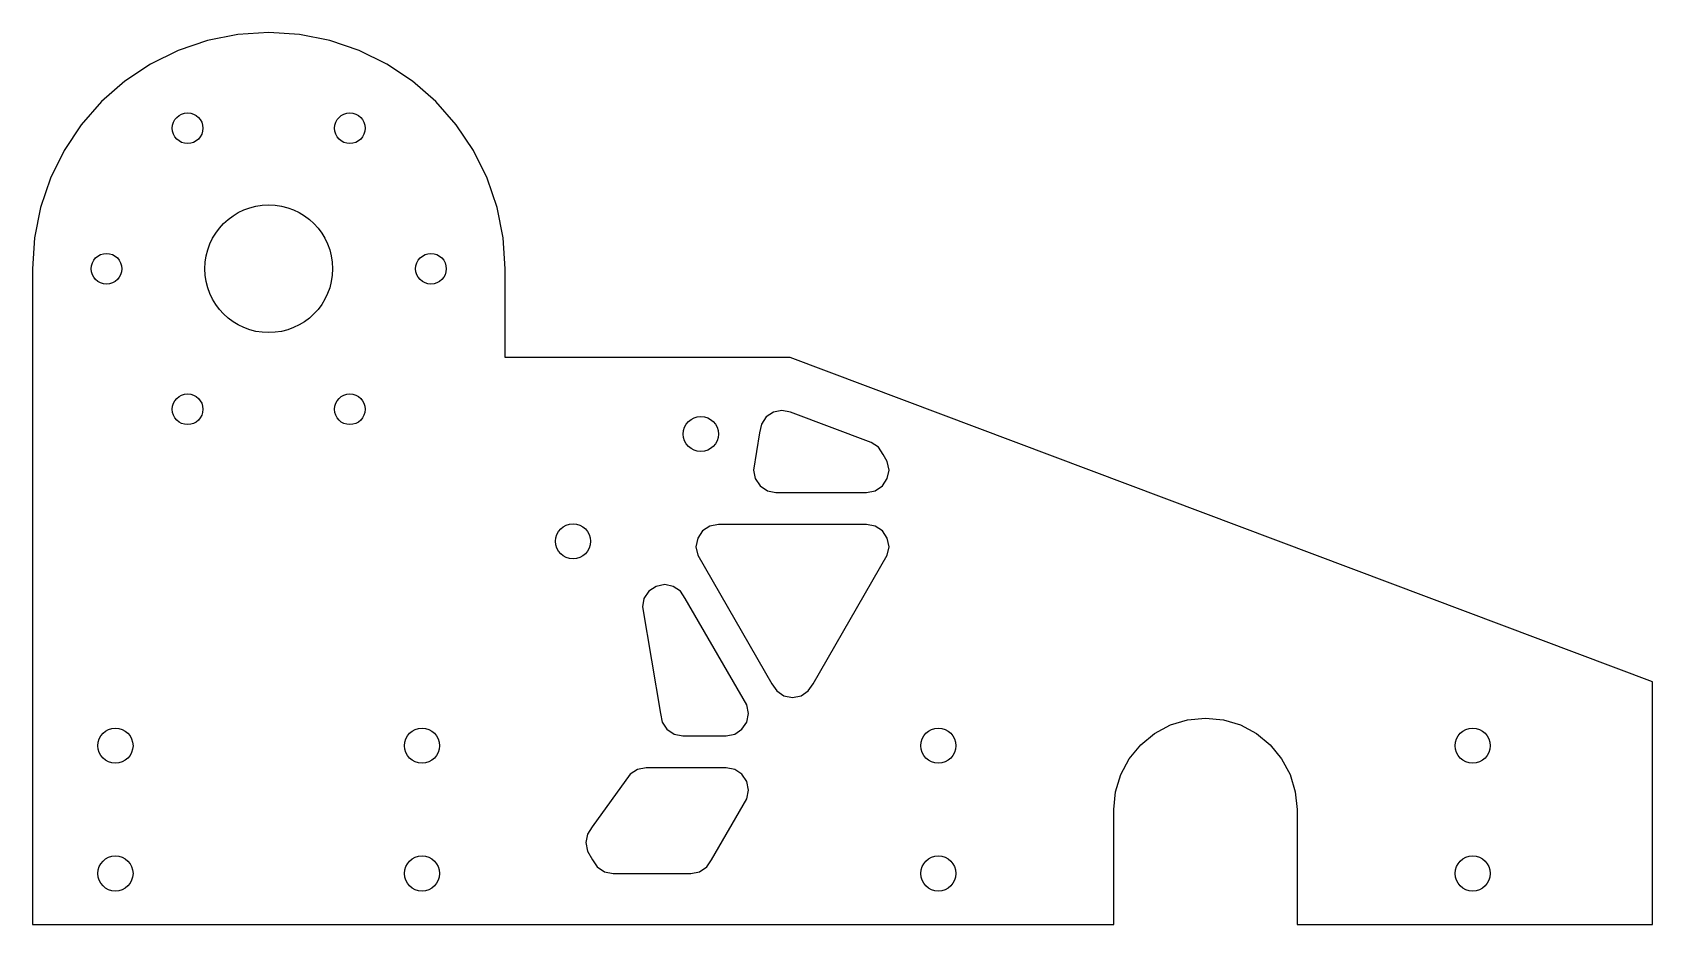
# Model space of a CAD drawing. Header units: millimetres. Extents: x 0 to 254, y 0 to 140.
import ezdxf

# ---------------------------------------------------------------- set-up
doc = ezdxf.new("R2010")
doc.units = ezdxf.units.MM

msp = doc.modelspace()

# ---------------------------------------------------------------- linework, layer by layer
at = {"layer": 'CUT'}
for points in [[(253.65, 0), (253.65, 38), (118.65, 88.8), (74, 88.8), (74, 102.67), (73.68, 107.5), (72.74, 112.25), (71.18, 116.83), (69.04, 121.17), (66.35, 125.19), (63.16, 128.83), (59.52, 132.02), (55.5, 134.71), (51.16, 136.85), (46.58, 138.41), (41.83, 139.35), (37, 139.67), (32.17, 139.35), (27.42, 138.41), (22.84, 136.85), (18.5, 134.71), (14.48, 132.02), (10.84, 128.83), (7.65, 125.19), (4.96, 121.17), (2.82, 116.83), (1.26, 112.25), (0.32, 107.5), (0, 102.67), (0, 0), (169.32, 0), (169.32, 18), (169.59, 20.8), (170.41, 23.49), (171.73, 25.97), (173.52, 28.14), (175.69, 29.92), (178.17, 31.25), (180.86, 32.06), (183.65, 32.34), (186.45, 32.06), (189.14, 31.25), (191.62, 29.92), (193.79, 28.14), (195.58, 25.97), (196.9, 23.49), (197.72, 20.8), (197.99, 18), (197.99, 0)], [(112.9, 71.16), (113.16, 69.82), (113.92, 68.68), (115.06, 67.92), (116.4, 67.66), (130.61, 67.66), (131.95, 67.92), (133.08, 68.68), (133.84, 69.82), (134.11, 71.16), (133.84, 72.5), (133.21, 73.59), (132.45, 74.73), (131.31, 75.49), (118.69, 80.24), (117.35, 80.5), (116.01, 80.24), (114.88, 79.48), (114.12, 78.34), (113.85, 77)], [(103.89, 59.16), (104.16, 57.82), (115.77, 37.71), (116.53, 36.58), (117.66, 35.82), (119, 35.55), (120.34, 35.82), (121.47, 36.58), (122.23, 37.71), (133.84, 57.82), (134.11, 59.16), (133.84, 60.5), (133.08, 61.63), (131.95, 62.39), (130.61, 62.66), (107.39, 62.66), (106.05, 62.39), (104.92, 61.63), (104.16, 60.5)], [(95.49, 49.72), (98.32, 33.05), (98.59, 31.71), (99.35, 30.58), (100.49, 29.82), (101.82, 29.55), (108.61, 29.55), (109.95, 29.82), (111.08, 30.58), (111.84, 31.71), (112.11, 33.05), (111.84, 34.39), (102.22, 51.05), (101.46, 52.19), (100.33, 52.95), (98.99, 53.22), (97.65, 52.95), (96.51, 52.19), (95.75, 51.05)], [(86.64, 12.83), (86.9, 11.49), (87.67, 10.16), (88.43, 9.03), (89.57, 8.27), (90.91, 8), (103.09, 8), (104.43, 8.27), (105.57, 9.03), (106.33, 10.16), (111.84, 19.71), (112.11, 21.05), (111.84, 22.39), (111.08, 23.53), (109.95, 24.29), (108.61, 24.55), (96.09, 24.55), (94.75, 24.29), (93.61, 23.53), (87.66, 15.31), (86.9, 14.17)]]:
    msp.add_lwpolyline(points, close=True, dxfattribs=at)
for centre, radius in [((24.3, 124.67), 2.4), ((49.7, 124.67), 2.4), ((37, 102.67), 10), ((11.6, 102.67), 2.4), ((62.4, 102.67), 2.4), ((24.3, 80.67), 2.4), ((49.7, 80.67), 2.4), ((104.65, 76.8), 2.75), ((84.65, 60), 2.75), ((13, 28), 2.75), ((61, 28), 2.75), ((141.83, 28), 2.75), ((225.48, 28), 2.75), ((13, 8), 2.75), ((61, 8), 2.75), ((141.83, 8), 2.75), ((225.48, 8), 2.75)]:
    msp.add_circle(centre, radius, dxfattribs=at)

doc.saveas('drawing.dxf')
